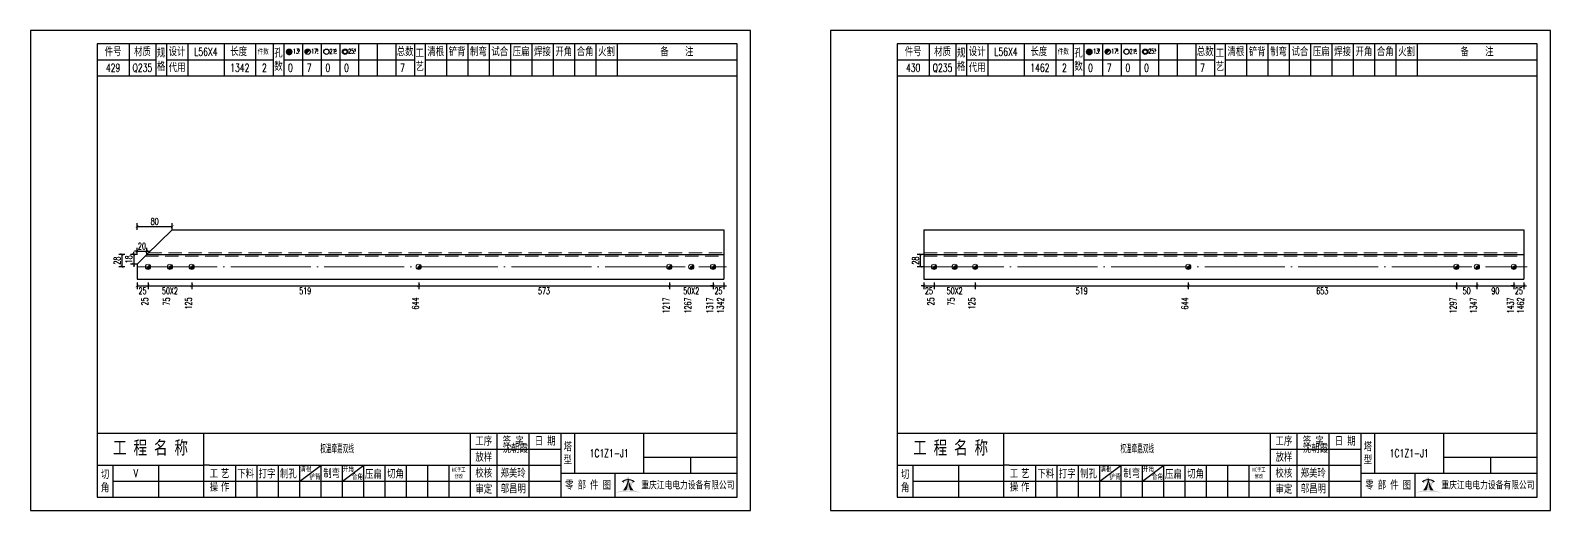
# Model space of a CAD drawing. Header units: millimetres. Extents: x -524 to 9570, y -2481 to 180.
# Drawn here: x 6300 to 6870, y -1800 to -1620 of the extents above; entities that cross this region are included whole.
import ezdxf
from ezdxf.enums import TextEntityAlignment as Align

# ---------------------------------------------------------------- set-up
doc = ezdxf.new("R2010")
doc.units = ezdxf.units.MM
doc.header["$LTSCALE"] = 20
doc.header["$PDMODE"] = 1
doc.linetypes.add('DASHDOT2X', pattern=[1.75, 1.5, -0.125, 0, -0.125])
doc.linetypes.add('HIDDEN', pattern=[0.375, 0.25, -0.125])
for name, color, linetype, lineweight in [('1', 7, 'Continuous', 25), ('11', 1, 'Continuous', 13), ('2', 1, 'HIDDEN', 13), ('5', 7, 'Continuous', 13), ('7', 3, 'DASHDOT2X', 13)]:
    doc.layers.add(name, color=color, linetype=linetype, lineweight=lineweight)
doc.styles.get("Standard").update_dxf_attribs({"font": 'simplex', "width": 0.7, "bigfont": 'gbhzfs.shx'})
doc.styles.add('SYMBOL_TXT', font='txt.shx', dxfattribs={"width": 0.6})
doc.styles.add('TITLE_TXT', font='simplex.shx', dxfattribs={"width": 0.75, "height": 2.5, "bigfont": 'gbhzfs.shx'})
doc.dimstyles.new('dimStyle4', dxfattribs={"dimtxt": 2.5, "dimasz": 1, "dimexe": 1.25, "dimexo": 0, "dimgap": 0.63, "dimtad": 2, "dimzin": 0, "dimdsep": 46, "dimtxsty": 'standard', "dimblk": 'ARCHTICK', "dimblk1": 'ARCHTICK', "dimblk2": 'ARCHTICK', "dimcen": 0.09, "dimadec": 0, "dimazin": 0, "dimtfac": 1, "dimtdec": 1, "dimtix": 1, "dimtmove": 2, "dimatfit": 3, "dimfxl": 0, "dimtolj": 1, "dimtzin": 0, "dimarcsym": 0})
doc.dimstyles.get("Standard").update_dxf_attribs({"dimtxt": 2.5, "dimasz": 1, "dimexe": 1.25, "dimexo": 0, "dimgap": 0.63, "dimtad": 1, "dimzin": 0, "dimdsep": 46, "dimtxsty": 'standard', "dimblk": 'ARCHTICK', "dimblk1": 'ARCHTICK', "dimblk2": 'ARCHTICK', "dimcen": 0.09, "dimadec": 0, "dimazin": 0, "dimtfac": 1, "dimtdec": 1, "dimtix": 1, "dimtmove": 2, "dimatfit": 3, "dimfxl": 0, "dimtolj": 1, "dimtzin": 0, "dimarcsym": 0})
pattern_1 = [(0, (-3, 0), (0, 0.0125), [])]

# ---------------------------------------------------------------- blocks, each defined once
blk = doc.blocks.new('M12_HOLE')
h = blk.add_hatch()
h.set_pattern_fill('LINE', scale=0.1, style=0)
h.set_pattern_definition(pattern_1)
h.paths.add_polyline_path([(-5, 0, 1), (-1, 0, 1)])
at = {"color": 7}
blk.add_circle((-3, 0), 2, dxfattribs=at)
at = {"color": 7, "attachment_point": 1, "style": 'SYMBOL_TXT'}
for s, insert, char_height, width in [('13\\f??|b0|i0|c0|p54;.', (-0.1170648347537053, 2.110404609075999), 3.5, 5.707453662650948), ('5', (3.739322910876695, 2.264550918150206), 1.8, 2.930899999712656)]:
    blk.add_mtext(s, dxfattribs=dict(at, insert=insert, char_height=char_height, width=width))
blk = doc.blocks.new('M16_HOLE')
h = blk.add_hatch()
h.set_pattern_fill('LINE', scale=0.1, style=0)
h.set_pattern_definition(pattern_1)
h.paths.add_polyline_path([(-1.585786437626905, 1.414213562373095, 0.668178637919299), (-5, 0, 0.198912367379658), (-4.414213562373095, -1.414213562373095)])
at = {"color": 7}
blk.add_circle((-3, 0), 2, dxfattribs=at)
at = {"color": 7, "attachment_point": 1, "style": 'SYMBOL_TXT'}
for s, insert, char_height, width in [('17.', (-0.443935574240129, 2.13042063441452), 3.5, 6.3164), ('5', (3.564570640825252, 2.25180437378188), 1.8, 1.822)]:
    blk.add_mtext(s, dxfattribs=dict(at, insert=insert, char_height=char_height, width=width))
blk = doc.blocks.new('M20_HOLE')
at = {"color": 7}
blk.add_circle((-3, 0), 2, dxfattribs=at)
at = {"color": 7, "attachment_point": 1, "style": 'SYMBOL_TXT'}
for s, insert, char_height, width in [('21.', (-0.6868754558352066, 2.009036737063269), 3.5, 6.0735), ('5', (3.321630759230175, 2.009036737063269), 1.8, 1.4576)]:
    blk.add_mtext(s, dxfattribs=dict(at, insert=insert, char_height=char_height, width=width))
blk = doc.blocks.new('M24_HOLE')
at = {"color": 7}
for radius in [2, 1.5]:
    blk.add_circle((-3, 0), radius, dxfattribs=at)
at = {"color": 7, "attachment_point": 1, "style": 'SYMBOL_TXT'}
for s, insert, char_height, width in [('25.', (-0.6868754558352066, 2.13042063441452), 3.5, 2.4294), ('5', (3.928980201610216, 2.25180437378188), 1.8, 1.9435)]:
    blk.add_mtext(s, dxfattribs=dict(at, insert=insert, char_height=char_height, width=width))
blk = doc.blocks.new('A$C1E394B87')
for p, q in [((270, 180), (0, 180)), ((0, 180), (0, 0)), ((270, 0), (270, 180)), ((0, 0), (270, 0))]:
    blk.add_line(p, q)
blk = doc.blocks.new('JgCard')
h = blk.add_hatch(color=256)
edge = h.paths.add_edge_path()
edge.add_arc((223.8016524729837, -21.84717885384339), 29.00860721842082, 79.81716678233735, 89.27812697573944)
edge.add_arc((224.5325955616654, -21.84717885384339), 29.00860721842082, 90.72187302426055, 100.1828332176626)
edge.add_arc((224.0279874541857, -3.830853464385541), 11.50536553551401, 89.30709440376557, 113.6959925615352, ccw=False)
edge.add_arc((224.3062605804644, -3.830853464385541), 11.50536553551401, 66.30400743846491, 90.69290559623443, ccw=False)
edge = h.paths.add_edge_path()
edge.add_arc((233.0302112674253, 13.18449056462987), 8.873034629199061, 191.5208225546964, 219.6965150385776)
edge.add_arc((215.3040367672247, 13.18449056462987), 8.873034629199061, 320.3034849614224, 348.4791774453036)
edge.add_arc((214.0326012329333, 11.43447699248611), 10.13453382683302, 338.1301204334909, 359.9154198731663)
edge.add_arc((234.3016468017167, 11.43447699248611), 10.13453382683302, 180.0845801266699, 201.8698795665091)
edge.add_line((225.937925765641, 10.90576856469295), (225.6552856147136, 10.35609493506945))
edge.add_arc((224.1679533083088, 7.853493107532699), 3.957321353349253, 91.41975307934291, 127.4827228769255)
edge.add_arc((215.3040367672247, 13.18449056462987), 8.873034629199061, 351.0860103832611, 357.2867084751834)
edge.add_line((222.396322269009, 10.90576856469295), (222.6789624199364, 10.35609493506945))
edge.add_line((222.6789624199364, 10.35609493506945), (221.7697188924139, 10.86032854938844))
edge.add_line((225.6552856147136, 10.35609493506945), (226.5654915637542, 10.86086227359522))
edge.add_arc((224.2330238305049, 7.883670059543192), 3.536460377387214, 93.80567765797379, 121.2894356209631)
edge.add_arc((224.1012242041452, 7.883670059543192), 3.536460377387214, 58.7105643790368, 86.1943223420262)
edge.add_arc((224.1679533083088, 7.853493107532699), 3.957321353349253, 52.53023982105776, 88.60436076552203)
edge.add_arc((233.0302112674253, 13.18449056462987), 8.873034629199061, 182.7132915248167, 188.9137221835162)
edge.add_line((224.1671240173246, 11.44943760304955), (224.1671240173246, 11.41951638194644))
blk.add_hatch(color=256).paths.add_polyline_path([(224.1671240173246, 11.41951638190653, 0.09534363958971465), (224.8964730213393, 7.65936347788454, -0.02857973389665951), (226.2029576453306, 7.517096850535836, -0.1235627947319866), (224.3359488967444, 11.41233217421416, -0.1204986991669159), (225.937925765641, 10.90576856469295), (225.6552856147136, 10.35609493506945), (226.5654915637542, 10.86086227359522, 0.5402417223769541), (226.575360567148, 10.99431825130466, 0.158715983985349), (224.2643381876442, 11.80964050730302, -0.02706108524003999), (224.1671240173246, 12.76445731824299, -0.02706225299216489), (224.0699034296731, 11.80959959181416, 0.1586661026302013), (221.7598355252794, 10.99377351487396, 0.5401762534625951), (221.7697205382283, 10.86032763670437, -5.881062471050359e-06), (221.7697188924139, 10.86032854938844), (222.6789624199364, 10.35609493506945), (222.396322269009, 10.90576856469295, -0.1204986991669226), (223.9982991379056, 11.41233217421416, -0.1235627947319868), (222.1312903893195, 7.517096850535836, -0.0285797338966575), (223.4377750133108, 7.65936347788454, 0.09534363958971454)])
for p, q in [((265, 175), (25, 175)), ((25, 175), (25, 5)), ((37, 175), (37, 163)), ((47, 175), (47, 163)), ((51, 175), (51, 163)), ((59, 175), (59, 163)), ((72.61005959575064, 175), (72.61005959575061, 163)), ((84.43573710762382, 175), (84.43573710762382, 163)), ((91, 175), (91, 163)), ((95, 175), (95, 163)), ((102, 175), (102, 163)), ((109, 175), (109, 163)), ((116, 175), (116, 163)), ((123, 175), (123, 163)), ((130, 175), (130, 163)), ((137, 175), (137, 163)), ((144, 175), (144, 163)), ((148, 175), (148, 163)), ((156, 175), (156, 163)), ((164, 175), (164, 163)), ((172, 175), (172, 163)), ((180, 175), (180, 163)), ((188, 175), (188, 163)), ((196, 175), (196, 163)), ((204, 175), (204, 163)), ((212, 175), (212, 163)), ((220, 175), (220, 163)), ((265, 5), (265, 175)), ((25, 169), (47, 169)), ((51, 168.9999999999999), (91, 168.9999999999999)), ((95, 168.9999999999999), (144, 168.9999999999999)), ((148, 169), (265, 169)), ((25, 163), (265, 163)), ((25, 29), (265, 29)), ((65, 17), (65, 29)), ((165, 5), (165, 29)), ((175, 5), (175, 29)), ((187, 5), (187, 29)), ((199, 5), (199, 29)), ((204, 29), (204, 14)), ((230, 14), (230, 29)), ((165, 23), (199, 23)), ((230, 20), (265, 20)), ((247.5, 20), (247.5, 14)), ((25, 17), (65, 17)), ((31, 5), (31, 17)), ((48, 17), (48, 5)), ((65, 5), (65, 17)), ((67, 17), (65, 17)), ((67, 17), (165, 17)), ((77, 5), (77, 17)), ((85, 5), (85, 17)), ((93, 5), (93, 17)), ((101, 5), (101, 17)), ((101, 11), (109, 17)), ((109, 5), (109, 17)), ((117, 5), (117, 17)), ((117, 11), (125, 17)), ((125, 5), (125, 17)), ((133, 5), (133, 17)), ((141, 5), (141, 17)), ((149, 5), (149, 17)), ((157, 5), (157, 17)), ((165, 17), (199, 17)), ((199, 14), (265, 14)), ((219.0802760739607, 14), (219.0802760739607, 5)), ((31, 11), (65, 11)), ((65, 11), (165, 11)), ((165, 11), (199, 11)), ((25, 5), (265, 5))]:
    blk.add_line(p, q)
blk.add_lwpolyline([(96.0334779468642, 171.9855941999696, -1), (98.0334779468642, 171.9855941999696, -1)], format="xyb", close=True)
for p in [(65.8050297978753, 166), (145, 96)]:
    blk.add_point(p)
blk.add_blockref('A$C1E394B87', (0, 0))
at = {"xscale": 0.5, "yscale": 0.5, "zscale": 0.5}
for name, p in [('M12_HOLE', (98.5334779468642, 171.9855941999696)), ('M16_HOLE', (105.5, 171.9999999999999)), ('M20_HOLE', (112.5, 171.9999999999999)), ('M24_HOLE', (119.5, 171.9999999999999))]:
    blk.add_blockref(name, p, dxfattribs=at)
at = {"attachment_point": 5, "style": 'TITLE_TXT'}
for s, insert, char_height, width in [('{\\fSimHei|b0|i0|c134|p2;件号}', (31, 172), 3, 15), ('{\\fSimHei|b0|i0|c134|p2;材质}', (42, 172), 3, 8), ('{\\fSimHei|b0|i0|c134|p2;规格}', (49, 169), 3, 4), ('{\\fSimHei|b0|i0|c134|p2;设计}', (55, 171.9999999999999), 3, 8.000000000000014), ('{\\fSimHei|b0|i0|c134|p2;长度}', (78.11684221050325, 172.0531705390044), 3, 8), ('{\\fSimHei|b0|i0|c134|p2;件数}', (87.3041250533895, 171.9999999999999), 2, 8.8244), ('{\\fSimHei|b0|i0|c134|p2;孔数}', (93, 169), 3, 4), ('{\\fSimHei|b0|i0|c134|p2;总数}', (140.5, 171.9999999999999), 3, 7), ('{\\fSimHei|b0|i0|c134|p2;工\\P艺}', (146, 169), 3, 4), ('{\\fSimHei|b0|i0|c134|p2;清根}', (152, 172), 3, 8), ('{\\fSimHei|b0|i0|c134|p2;铲背}', (160, 172), 3, 8), ('{\\fSimHei|b0|i0|c134|p2;制弯}', (168, 172), 3, 8.000000000000028), ('{\\fSimHei|b0|i0|c134|p2;试合}', (176, 172), 3, 8), ('{\\fSimHei|b0|i0|c134|p2;压扁}', (184, 172), 3, 8), ('{\\fSimHei|b0|i0|c134|p2;焊接}', (192, 172), 3, 8), ('{\\fSimHei|b0|i0|c134|p2;开角}', (200, 172), 3, 8.000000000000057), ('{\\fSimHei|b0|i0|c134|p2;合角}', (208, 172), 3, 8), ('{\\fSimHei|b0|i0|c134|p2;火割}', (216, 172), 3, 8), ('{\\fSimHei|b0|i0|c134|p2;备    注}', (242.3967818627186, 171.9765054582008), 3, 22), ('{\\fSimHei|b0|i0|c134|p2;代用}', (55, 166), 3, 8), ('{\\fSimHei|b0|i0|c134|p2;工 程 名 称}', (45.04268864723963, 23.33842704880232), 5, 47.33333333333334), ('{\\fSimHei|b0|i0|c134|p2;工序}', (170, 26), 3, 10), ('{\\fSimHei|b0|i0|c134|p2;签 字}', (181, 26), 3, 12), ('{\\fSimHei|b0|i0|c134|p2;^I沈朝霞}', (181.0520504248258, 23.27747906449889), 3, 12), ('{\\fSimHei|b0|i0|c134|p2;日 期}', (193, 26), 3, 12), ('{\\fSimHei|b0|i0|c134|p2;塔\\P型}', (201.5, 21.5), 3, 5.000000000000028), ('{\\fSimHei|b0|i0|c134|p2;放样}', (170, 20), 3, 10), ('{\\fSimHei|b0|i0|c134|p2;切\\P角}', (28, 11), 3, 6.000000000000004), ('{\\fSimHei|b0|i0|c134|p2;工\\P操}', (68.78408056366106, 11.29930144135182), 3, 6.000000000000004), ('{\\fSimHei|b0|i0|c134|p2;艺\\P作}', (73.01340619218274, 11.29930144135182), 3, 6.000000000000004), ('{\\fSimHei|b0|i0|c134|p2;下料}', (80.74376492044746, 13.75191016783555), 3, 8), ('{\\fSimHei|b0|i0|c134|p2;打字}', (88.74376492044746, 13.75191016783555), 3, 8), ('{\\fSimHei|b0|i0|c134|p2;制孔}', (96.74376492044746, 13.75191016783555), 3, 8.000000000000028), ('{\\fSimHei|b0|i0|c134|p2;清根}', (103.3080888185272, 15.56254542211099), 2, 8), ('{\\fSimHei|b0|i0|c134|p2;铲背}', (106.6982872637203, 12.58010217278223), 2, 8), ('{\\fSimHei|b0|i0|c134|p2;制弯}', (112.9524832210667, 13.86807755023182), 3, 8.000000000000028), ('{\\fSimHei|b0|i0|c134|p2;开角}', (119.2123351337376, 15.54156681030855), 2, 8.000000000000057), ('{\\fSimHei|b0|i0|c134|p2;合角}', (122.601153766583, 12.67610618408509), 2, 8), ('{\\fSimHei|b0|i0|c134|p2;压扁}', (128.5896913500159, 13.56672241423536), 3, 8), ('{\\fSimHei|b0|i0|c134|p2;切角}', (136.8970089545677, 13.6938446517654), 3, 8), ('{\\fSimHei|b0|i0|c134|p2;NC手工修改}', (160.6311373906198, 14.05820252967675), 1.5, 6.204069777279955), ('{\\fSimHei|b0|i0|c134|p2;校核}', (170, 14), 3, 10.00000000000003), ('{\\fSimHei|b0|i0|c134|p2;郑美玲}', (181, 14), 3, 12), ('{\\fSimHei|b0|i0|c134|p2;零 部 件 图}', (209.0827348158753, 9.5), 3, 30.76131175444226), ('{\\fSimHei|b0|i0|c134|p2;重庆江电电力设备有限公司}', (246.5086378857131, 9.475432444103376), 2.772000000000001, 63.29400000000002), ('{\\fSimHei|b0|i0|c134|p2;审定}', (170, 8), 3, 10), ('{\\fSimHei|b0|i0|c134|p2;邬昌明}', (181.0428184060297, 8.12303372435349), 3, 12)]:
    blk.add_mtext(s, dxfattribs=dict(at, insert=insert, char_height=char_height, width=width))
blk = doc.blocks.new('M16')
for p, q in [((-0.7071067811865476, -0.7071067811865476), (0.7071067811865475, 0.7071067811865475)), ((-0.4, 4.898425415289509e-17), (0.4, 0)), ((2.449212707644755e-17, 0.4), (0, -0.4))]:
    blk.add_line(p, q)
blk.add_circle((0, 0), 1)
for centre, radius, end in [((0, 0), 0.8, 45.00000000000001), ((0, 0), 0.6, 45.00000000000001), ((0, 0), 0.4, 45.00000000000001), ((-5.551115123125783e-17, -5.551115123125783e-17), 0.2, 45)]:
    blk.add_arc(centre, radius, 225, end)
blk = doc.blocks.new('_ArchTick')
at = {"color": 0, "linetype": 'ByBlock', "const_width": 0.15}
blk.add_lwpolyline([(-0.5, -0.5), (0.5, 0.5)], dxfattribs=at)
blk = doc.blocks.new('*D1296')
at = {"layer": '11', "color": 0, "lineweight": -2}
for p, q in [((6340.000049719281, -1714.500010983899), (6340.000049719281, -1717.000010983899)), ((6344.099785136503, -1714.500010983899), (6344.099785136503, -1717.000010983899)), ((6340.000049719281, -1715.750010983899), (6344.099785136503, -1715.750010983899))]:
    blk.add_line(p, q, dxfattribs=at)
at = {"layer": 'Defpoints', "color": 0}
for p in [(6340.000049719281, -1714.500010983899), (6344.099785136503, -1714.500010983899), (6344.099785136503, -1715.750010983899)]:
    blk.add_point(p, dxfattribs=at)
at = {"layer": '11', "color": 0, "lineweight": -2, "rotation": 180}
blk.add_blockref('_ArchTick', (6340.000049719281, -1715.750010983899), dxfattribs=at)
at = {"layer": '11', "color": 0, "lineweight": -2}
blk.add_blockref('_ArchTick', (6344.099785136503, -1715.750010983899), dxfattribs=at)
at = {"layer": '11', "color": 0, "insert": (6342.049917427892, -1717.630010983899), "char_height": 2.5, "attachment_point": 5}
blk.add_mtext('\\A1;25', dxfattribs=at)
blk = doc.blocks.new('*D1297')
at = {"layer": '11', "color": 0, "lineweight": -2}
for p, q in [((6344.099785136503, -1714.500010983899), (6344.099785136503, -1717.000010983899)), ((6360.498726805385, -1714.500010983899), (6360.498726805385, -1717.000010983899)), ((6344.099785136503, -1715.750010983899), (6360.498726805385, -1715.750010983899))]:
    blk.add_line(p, q, dxfattribs=at)
at = {"layer": 'Defpoints', "color": 0}
for p in [(6344.099785136503, -1714.500010983899), (6360.498726805385, -1714.500010983899), (6360.498726805385, -1715.750010983899)]:
    blk.add_point(p, dxfattribs=at)
at = {"layer": '11', "color": 0, "lineweight": -2, "rotation": 180}
blk.add_blockref('_ArchTick', (6344.099785136503, -1715.750010983899), dxfattribs=at)
at = {"layer": '11', "color": 0, "lineweight": -2}
blk.add_blockref('_ArchTick', (6360.498726805385, -1715.750010983899), dxfattribs=at)
at = {"layer": '11', "color": 0, "insert": (6352.299255970944, -1717.630010983899), "char_height": 2.5, "attachment_point": 5}
blk.add_mtext('\\A1;50X2', dxfattribs=at)
blk = doc.blocks.new('*D1298')
at = {"layer": '11', "color": 0, "lineweight": -2}
for p, q in [((6360.498726805385, -1714.500010983899), (6360.498726805385, -1717.000010983899)), ((6445.609234066887, -1714.500010983899), (6445.609234066887, -1717.000010983899)), ((6360.498726805385, -1715.750010983899), (6445.609234066887, -1715.750010983899))]:
    blk.add_line(p, q, dxfattribs=at)
at = {"layer": 'Defpoints', "color": 0}
for p in [(6360.498726805385, -1714.500010983899), (6445.609234066887, -1714.500010983899), (6445.609234066887, -1715.750010983899)]:
    blk.add_point(p, dxfattribs=at)
at = {"layer": '11', "color": 0, "lineweight": -2, "rotation": 180}
blk.add_blockref('_ArchTick', (6360.498726805385, -1715.750010983899), dxfattribs=at)
at = {"layer": '11', "color": 0, "lineweight": -2}
blk.add_blockref('_ArchTick', (6445.609234066887, -1715.750010983899), dxfattribs=at)
at = {"layer": '11', "color": 0, "insert": (6403.053980436136, -1717.630010983899), "char_height": 2.5, "attachment_point": 5}
blk.add_mtext('\\A1;519', dxfattribs=at)
blk = doc.blocks.new('*D1299')
at = {"layer": '11', "color": 0, "lineweight": -2}
for p, q in [((6445.609234066887, -1714.500010983899), (6445.609234066887, -1717.000010983899)), ((6539.575169829586, -1714.500010983899), (6539.575169829586, -1717.000010983899)), ((6445.609234066887, -1715.750010983899), (6539.575169829586, -1715.750010983899))]:
    blk.add_line(p, q, dxfattribs=at)
at = {"layer": 'Defpoints', "color": 0}
for p in [(6445.609234066887, -1714.500010983899), (6539.575169829586, -1714.500010983899), (6539.575169829586, -1715.750010983899)]:
    blk.add_point(p, dxfattribs=at)
at = {"layer": '11', "color": 0, "lineweight": -2, "rotation": 180}
blk.add_blockref('_ArchTick', (6445.609234066887, -1715.750010983899), dxfattribs=at)
at = {"layer": '11', "color": 0, "lineweight": -2}
blk.add_blockref('_ArchTick', (6539.575169829586, -1715.750010983899), dxfattribs=at)
at = {"layer": '11', "color": 0, "insert": (6492.592201948237, -1717.630010983899), "char_height": 2.5, "attachment_point": 5}
blk.add_mtext('\\A1;573', dxfattribs=at)
blk = doc.blocks.new('*D1300')
at = {"layer": '11', "color": 0, "lineweight": -2}
for p, q in [((6539.575169829586, -1714.500010983899), (6539.575169829586, -1717.000010983899)), ((6555.974111498468, -1714.500010983899), (6555.974111498468, -1717.000010983899)), ((6539.575169829586, -1715.750010983899), (6555.974111498468, -1715.750010983899))]:
    blk.add_line(p, q, dxfattribs=at)
at = {"layer": 'Defpoints', "color": 0}
for p in [(6539.575169829586, -1714.500010983899), (6555.974111498468, -1714.500010983899), (6555.974111498468, -1715.750010983899)]:
    blk.add_point(p, dxfattribs=at)
at = {"layer": '11', "color": 0, "lineweight": -2, "rotation": 180}
blk.add_blockref('_ArchTick', (6539.575169829586, -1715.750010983899), dxfattribs=at)
at = {"layer": '11', "color": 0, "lineweight": -2}
blk.add_blockref('_ArchTick', (6555.974111498468, -1715.750010983899), dxfattribs=at)
at = {"layer": '11', "color": 0, "insert": (6547.774640664027, -1717.630010983899), "char_height": 2.5, "attachment_point": 5}
blk.add_mtext('\\A1;50X2', dxfattribs=at)
blk = doc.blocks.new('*D1301')
at = {"layer": '11', "color": 0, "lineweight": -2}
for p, q in [((6555.974111498468, -1714.500010983899), (6555.974111498468, -1717.000010983899)), ((6560.000049719281, -1714.500010983899), (6560.000049719281, -1717.000010983899)), ((6555.974111498468, -1715.750010983899), (6554.974111498468, -1715.750010983899)), ((6555.974111498468, -1715.750010983899), (6560.000049719281, -1715.750010983899)), ((6560.000049719281, -1715.750010983899), (6561.000049719281, -1715.750010983899))]:
    blk.add_line(p, q, dxfattribs=at)
at = {"layer": 'Defpoints', "color": 0}
for p in [(6555.974111498468, -1714.500010983899), (6560.000049719281, -1714.500010983899), (6560.000049719281, -1715.750010983899)]:
    blk.add_point(p, dxfattribs=at)
at = {"layer": '11', "color": 0, "lineweight": -2}
blk.add_blockref('_ArchTick', (6555.974111498468, -1715.750010983899), dxfattribs=at)
at = {"layer": '11', "color": 0, "lineweight": -2, "rotation": 180}
blk.add_blockref('_ArchTick', (6560.000049719281, -1715.750010983899), dxfattribs=at)
at = {"layer": '11', "color": 0, "insert": (6557.987080608875, -1717.630010983899), "char_height": 2.5, "attachment_point": 5}
blk.add_mtext('\\A1;25', dxfattribs=at)
blk = doc.blocks.new('*D1303')
at = {"layer": '11', "color": 0, "lineweight": -2}
for p, q in [((6340.000049719281, -1702.750010983899), (6339.000049719281, -1702.750010983899)), ((6340.000049719281, -1704.000010983899), (6340.000049719281, -1701.500010983899)), ((6340.000049719281, -1702.750010983899), (6343.633978290709, -1702.750010983899)), ((6343.633978290709, -1704.000010983899), (6343.633978290709, -1701.500010983899)), ((6343.633978290709, -1702.750010983899), (6344.633978290709, -1702.750010983899))]:
    blk.add_line(p, q, dxfattribs=at)
at = {"layer": 'Defpoints', "color": 0}
for p in [(6340.000049719281, -1704.000010983899), (6343.633978290709, -1702.750010983899), (6343.633978290709, -1704.000010983899)]:
    blk.add_point(p, dxfattribs=at)
at = {"layer": '11', "color": 0, "lineweight": -2}
blk.add_blockref('_ArchTick', (6340.000049719281, -1702.750010983899), dxfattribs=at)
at = {"layer": '11', "color": 0, "lineweight": -2, "rotation": 180}
blk.add_blockref('_ArchTick', (6343.633978290709, -1702.750010983899), dxfattribs=at)
at = {"layer": '11', "color": 0, "insert": (6341.817014004995, -1700.870010983899), "char_height": 2.5, "attachment_point": 5}
blk.add_mtext('\\A1;20', dxfattribs=at)
blk = doc.blocks.new('*D1304')
at = {"layer": '11', "color": 0, "lineweight": -2}
for p, q in [((6340.000049719281, -1704.000010983899), (6337.500049719281, -1704.000010983899)), ((6338.750049719281, -1704.000010983899), (6338.750049719281, -1703.000010983899)), ((6338.750049719281, -1704.000010983899), (6338.750049719281, -1707.633939555328)), ((6340.000049719281, -1707.633939555328), (6337.500049719281, -1707.633939555328)), ((6338.750049719281, -1707.633939555328), (6338.750049719281, -1708.633939555328))]:
    blk.add_line(p, q, dxfattribs=at)
at = {"layer": 'Defpoints', "color": 0}
for p in [(6340.000049719281, -1704.000010983899), (6338.750049719281, -1707.633939555328), (6340.000049719281, -1707.633939555328)]:
    blk.add_point(p, dxfattribs=at)
at = {"layer": '11', "color": 0, "lineweight": -2}
for p, rotation in [((6338.750049719281, -1704.000010983899), 270), ((6338.750049719281, -1707.633939555328), 90)]:
    blk.add_blockref('_ArchTick', p, dxfattribs=dict(at, rotation=rotation))
at = {"layer": '11', "color": 0, "insert": (6336.870049719281, -1705.816975269612), "char_height": 2.5, "attachment_point": 5, "rotation": 90}
blk.add_mtext('\\A1;18', dxfattribs=at)
blk = doc.blocks.new('*D1306')
at = {"layer": '11', "color": 0, "lineweight": -2}
for p, q in [((6635.000049719281, -1714.500010983899), (6635.000049719281, -1717.000010983899)), ((6638.848703577154, -1714.500010983899), (6638.848703577154, -1717.000010983899)), ((6635.000049719281, -1715.750010983899), (6634.000049719281, -1715.750010983899)), ((6635.000049719281, -1715.750010983899), (6638.848703577154, -1715.750010983899)), ((6638.848703577154, -1715.750010983899), (6639.848703577154, -1715.750010983899))]:
    blk.add_line(p, q, dxfattribs=at)
at = {"layer": 'Defpoints', "color": 0}
for p in [(6635.000049719281, -1714.500010983899), (6638.848703577154, -1714.500010983899), (6638.848703577154, -1715.750010983899)]:
    blk.add_point(p, dxfattribs=at)
at = {"layer": '11', "color": 0, "lineweight": -2}
blk.add_blockref('_ArchTick', (6635.000049719281, -1715.750010983899), dxfattribs=at)
at = {"layer": '11', "color": 0, "lineweight": -2, "rotation": 180}
blk.add_blockref('_ArchTick', (6638.848703577154, -1715.750010983899), dxfattribs=at)
at = {"layer": '11', "color": 0, "insert": (6636.924376648218, -1717.630010983899), "char_height": 2.5, "attachment_point": 5}
blk.add_mtext('\\A1;25', dxfattribs=at)
blk = doc.blocks.new('*D1307')
at = {"layer": '11', "color": 0, "lineweight": -2}
for p, q in [((6638.848703577154, -1714.500010983899), (6638.848703577154, -1717.000010983899)), ((6654.243319008641, -1714.500010983899), (6654.243319008641, -1717.000010983899)), ((6638.848703577154, -1715.750010983899), (6654.243319008641, -1715.750010983899))]:
    blk.add_line(p, q, dxfattribs=at)
at = {"layer": 'Defpoints', "color": 0}
for p in [(6638.848703577154, -1714.500010983899), (6654.243319008641, -1714.500010983899), (6654.243319008641, -1715.750010983899)]:
    blk.add_point(p, dxfattribs=at)
at = {"layer": '11', "color": 0, "lineweight": -2, "rotation": 180}
blk.add_blockref('_ArchTick', (6638.848703577154, -1715.750010983899), dxfattribs=at)
at = {"layer": '11', "color": 0, "lineweight": -2}
blk.add_blockref('_ArchTick', (6654.243319008641, -1715.750010983899), dxfattribs=at)
at = {"layer": '11', "color": 0, "insert": (6646.546011292898, -1717.630010983899), "char_height": 2.5, "attachment_point": 5}
blk.add_mtext('\\A1;50X2', dxfattribs=at)
blk = doc.blocks.new('*D1308')
at = {"layer": '11', "color": 0, "lineweight": -2}
for p, q in [((6654.243319008641, -1714.500010983899), (6654.243319008641, -1717.000010983899)), ((6734.141373098071, -1714.500010983899), (6734.141373098071, -1717.000010983899)), ((6654.243319008641, -1715.750010983899), (6734.141373098071, -1715.750010983899))]:
    blk.add_line(p, q, dxfattribs=at)
at = {"layer": 'Defpoints', "color": 0}
for p in [(6654.243319008641, -1714.500010983899), (6734.141373098071, -1714.500010983899), (6734.141373098071, -1715.750010983899)]:
    blk.add_point(p, dxfattribs=at)
at = {"layer": '11', "color": 0, "lineweight": -2, "rotation": 180}
blk.add_blockref('_ArchTick', (6654.243319008641, -1715.750010983899), dxfattribs=at)
at = {"layer": '11', "color": 0, "lineweight": -2}
blk.add_blockref('_ArchTick', (6734.141373098071, -1715.750010983899), dxfattribs=at)
at = {"layer": '11', "color": 0, "insert": (6694.192346053356, -1717.630010983899), "char_height": 2.5, "attachment_point": 5}
blk.add_mtext('\\A1;519', dxfattribs=at)
blk = doc.blocks.new('*D1309')
at = {"layer": '11', "color": 0, "lineweight": -2}
for p, q in [((6734.141373098071, -1714.500010983899), (6734.141373098071, -1717.000010983899)), ((6834.668211865694, -1714.500010983899), (6834.668211865694, -1717.000010983899)), ((6734.141373098071, -1715.750010983899), (6834.668211865694, -1715.750010983899))]:
    blk.add_line(p, q, dxfattribs=at)
at = {"layer": 'Defpoints', "color": 0}
for p in [(6734.141373098071, -1714.500010983899), (6834.668211865694, -1714.500010983899), (6834.668211865694, -1715.750010983899)]:
    blk.add_point(p, dxfattribs=at)
at = {"layer": '11', "color": 0, "lineweight": -2, "rotation": 180}
blk.add_blockref('_ArchTick', (6734.141373098071, -1715.750010983899), dxfattribs=at)
at = {"layer": '11', "color": 0, "lineweight": -2}
blk.add_blockref('_ArchTick', (6834.668211865694, -1715.750010983899), dxfattribs=at)
at = {"layer": '11', "color": 0, "insert": (6784.404792481882, -1717.630010983899), "char_height": 2.5, "attachment_point": 5}
blk.add_mtext('\\A1;653', dxfattribs=at)
blk = doc.blocks.new('*D1310')
at = {"layer": '11', "color": 0, "lineweight": -2}
for p, q in [((6834.668211865694, -1714.500010983899), (6834.668211865694, -1717.000010983899)), ((6842.365519581439, -1714.500010983899), (6842.365519581439, -1717.000010983899)), ((6834.668211865694, -1715.750010983899), (6842.365519581439, -1715.750010983899))]:
    blk.add_line(p, q, dxfattribs=at)
at = {"layer": 'Defpoints', "color": 0}
for p in [(6834.668211865694, -1714.500010983899), (6842.365519581439, -1714.500010983899), (6842.365519581439, -1715.750010983899)]:
    blk.add_point(p, dxfattribs=at)
at = {"layer": '11', "color": 0, "lineweight": -2, "rotation": 180}
blk.add_blockref('_ArchTick', (6834.668211865694, -1715.750010983899), dxfattribs=at)
at = {"layer": '11', "color": 0, "lineweight": -2}
blk.add_blockref('_ArchTick', (6842.365519581439, -1715.750010983899), dxfattribs=at)
at = {"layer": '11', "color": 0, "insert": (6838.516865723566, -1717.630010983899), "char_height": 2.5, "attachment_point": 5}
blk.add_mtext('\\A1;50', dxfattribs=at)
blk = doc.blocks.new('*D1311')
at = {"layer": '11', "color": 0, "lineweight": -2}
for p, q in [((6842.365519581439, -1714.500010983899), (6842.365519581439, -1717.000010983899)), ((6856.220673469779, -1714.500010983899), (6856.220673469779, -1717.000010983899)), ((6842.365519581439, -1715.750010983899), (6856.220673469779, -1715.750010983899))]:
    blk.add_line(p, q, dxfattribs=at)
at = {"layer": 'Defpoints', "color": 0}
for p in [(6842.365519581439, -1714.500010983899), (6856.220673469779, -1714.500010983899), (6856.220673469779, -1715.750010983899)]:
    blk.add_point(p, dxfattribs=at)
at = {"layer": '11', "color": 0, "lineweight": -2, "rotation": 180}
blk.add_blockref('_ArchTick', (6842.365519581439, -1715.750010983899), dxfattribs=at)
at = {"layer": '11', "color": 0, "lineweight": -2}
blk.add_blockref('_ArchTick', (6856.220673469779, -1715.750010983899), dxfattribs=at)
at = {"layer": '11', "color": 0, "insert": (6849.293096525609, -1717.630010983899), "char_height": 2.5, "attachment_point": 5}
blk.add_mtext('\\A1;90', dxfattribs=at)
blk = doc.blocks.new('*D1312')
at = {"layer": '11', "color": 0, "lineweight": -2}
for p, q in [((6856.220673469779, -1714.500010983899), (6856.220673469779, -1717.000010983899)), ((6860.000049719281, -1714.500010983899), (6860.000049719281, -1717.000010983899)), ((6856.220673469779, -1715.750010983899), (6855.220673469779, -1715.750010983899)), ((6856.220673469779, -1715.750010983899), (6860.000049719281, -1715.750010983899)), ((6860.000049719281, -1715.750010983899), (6861.000049719281, -1715.750010983899))]:
    blk.add_line(p, q, dxfattribs=at)
at = {"layer": 'Defpoints', "color": 0}
for p in [(6856.220673469779, -1714.500010983899), (6860.000049719281, -1714.500010983899), (6860.000049719281, -1715.750010983899)]:
    blk.add_point(p, dxfattribs=at)
at = {"layer": '11', "color": 0, "lineweight": -2}
blk.add_blockref('_ArchTick', (6856.220673469779, -1715.750010983899), dxfattribs=at)
at = {"layer": '11', "color": 0, "lineweight": -2, "rotation": 180}
blk.add_blockref('_ArchTick', (6860.000049719281, -1715.750010983899), dxfattribs=at)
at = {"layer": '11', "color": 0, "insert": (6858.11036159453, -1717.630010983899), "char_height": 2.5, "attachment_point": 5}
blk.add_mtext('\\A1;25', dxfattribs=at)

msp = doc.modelspace()

# ---------------------------------------------------------------- linework, layer by layer
at = {"layer": '1'}
for p, q in [((6353.214335433568, -1694.750010983899), (6343.633978290709, -1704.000010983899)), ((6353.214335433568, -1694.750010983899), (6560.000049719281, -1694.750010983899)), ((6560.000049719281, -1694.750010983899), (6560.000049719281, -1713.250010983899)), ((6635.000049719281, -1694.750010983899), (6635.000049719281, -1713.250010983899)), ((6635.000049719281, -1694.750010983899), (6860.000049719281, -1694.750010983899)), ((6860.000049719281, -1694.750010983899), (6860.000049719281, -1713.250010983899)), ((6343.633978290709, -1704.000010983899), (6340.000049719281, -1707.633939555328)), ((6343.633978290709, -1704.000010983899), (6560.000049719281, -1704.000010983899)), ((6635.000049719281, -1704.000010983899), (6860.000049719281, -1704.000010983899)), ((6340.000049719281, -1707.633939555328), (6340.000049719281, -1713.250010983899)), ((6340.000049719281, -1713.250010983899), (6560.000049719281, -1713.250010983899)), ((6635.000049719281, -1713.250010983899), (6860.000049719281, -1713.250010983899))]:
    msp.add_line(p, q, dxfattribs=at)
at = {"layer": '2'}
for p, q in [((6344.318289515199, -1703.339296698185), (6560.000049719281, -1703.339296698185)), ((6635.000049719281, -1703.339296698185), (6860.000049719281, -1703.339296698185)), ((6342.973264004995, -1704.660725269613), (6560.000049719281, -1704.660725269613)), ((6635.000049719281, -1704.660725269613), (6860.000049719281, -1704.660725269613))]:
    msp.add_line(p, q, dxfattribs=at)
at = {"layer": '7'}
for p, q in [((6340.000049719281, -1708.625010983899), (6560.974111498468, -1708.625010983899)), ((6635.000049719281, -1708.625010983899), (6861.220673469779, -1708.625010983899))]:
    msp.add_line(p, q, dxfattribs=at)

# ---------------------------------------------------------------- block references
at = {"layer": '1'}
for p in [(6300.000049719281, -1800.000010983899), (6600.000049719281, -1800.000010983899)]:
    msp.add_blockref('JgCard', p, dxfattribs=at)
at = {"layer": '5'}
for p in [(6344.099785136503, -1708.625010983899), (6352.299255970942, -1708.625010983899), (6360.498726805385, -1708.625010983899), (6445.609234066887, -1708.625010983899), (6539.575169829586, -1708.625010983899), (6547.774640664025, -1708.625010983899), (6555.974111498468, -1708.625010983899), (6638.848703577154, -1708.625010983899), (6646.546011292899, -1708.625010983899), (6654.243319008641, -1708.625010983899), (6734.141373098071, -1708.625010983899), (6834.668211865694, -1708.625010983899), (6842.365519581439, -1708.625010983899), (6856.220673469779, -1708.625010983899)]:
    msp.add_blockref('M16', p, dxfattribs=at)

# ---------------------------------------------------------------- texts
at = {"layer": '1', "width": 0.7}
for s, p in [('L56X4', (6365.805079517158, -1628.000010983899)), ('L56X4', (6665.805079517158, -1628.000010983899)), ('429', (6331.000049719281, -1634.000010983899)), ('Q235', (6342.000049719281, -1634.000010983899)), ('1342', (6378.522948070968, -1634.000010983899)), ('2', (6387.717918273094, -1634.000010983899)), ('0', (6397.500049719281, -1634.000010983899)), ('7', (6404.500049719281, -1634.000010983899)), ('0', (6411.500049719281, -1634.000010983899)), ('0', (6418.500049719281, -1634.000010983899)), ('7', (6439.500049719281, -1634.000010983899)), ('430', (6631.000049719281, -1634.000010983899)), ('Q235', (6642.000049719281, -1634.000010983899)), ('1462', (6678.522948070968, -1634.000010983899)), ('2', (6687.717918273094, -1634.000010983899)), ('0', (6697.500049719281, -1634.000010983899)), ('7', (6704.500049719281, -1634.000010983899)), ('0', (6711.500049719281, -1634.000010983899)), ('0', (6718.500049719281, -1634.000010983899)), ('7', (6739.500049719281, -1634.000010983899)), ('权温牵嘉双线', (6415.000049719281, -1777.000010983899)), ('1C1Z1-J1', (6517.000049719281, -1778.500010983899)), ('权温牵嘉双线', (6715.000049719281, -1777.000010983899)), ('1C1Z1-J1', (6817.000049719281, -1778.500010983899)), ('V', (6339.500049719281, -1786.000010983899))]:
    msp.add_text(s, height=3, dxfattribs=at).set_placement(p, align=Align.MIDDLE_CENTER)
for s, p in [('25', (6344.099785136503, -1720.125010983899)), ('75', (6352.299255970942, -1720.125010983899)), ('125', (6360.498726805385, -1720.125010983899)), ('644', (6445.609234066887, -1720.125010983899)), ('1217', (6539.575169829586, -1720.125010983899)), ('1267', (6547.774640664025, -1720.125010983899)), ('1317', (6555.974111498468, -1720.125010983899)), ('1342', (6560.000049719281, -1720.125010983899)), ('25', (6638.848703577154, -1720.125010983899)), ('75', (6646.546011292899, -1720.125010983899)), ('125', (6654.243319008641, -1720.125010983899)), ('644', (6734.141373098071, -1720.125010983899)), ('1297', (6834.668211865694, -1720.125010983899)), ('1347', (6842.365519581439, -1720.125010983899)), ('1437', (6856.220673469779, -1720.125010983899)), ('1462', (6860.000049719281, -1720.125010983899))]:
    msp.add_text(s, height=2.5, rotation=90, dxfattribs=at).set_placement(p, align=Align.RIGHT)

# ---------------------------------------------------------------- dimensions: what is measured, and where the dimension line sits
at = {"layer": '1'}
for base, p1, p2 in [((6334.375049719281, -1704.000010983899), (6335.375049719281, -1708.625010983899), (6335.375049719281, -1704.000010983899)), ((6633.750049719281, -1704.000010983899), (6634.750049719281, -1708.625010983899), (6634.750049719281, -1704.000010983899))]:
    msp.add_linear_dim(base=base, p1=p1, p2=p2, angle=90, text='28', dimstyle='standard', override={"dimtxt": 2.5}, dxfattribs=at).render()
at = {"layer": '11'}
msp.add_linear_dim(base=(6353.214335433568, -1693.500010983899), p1=(6340.000049719281, -1694.750010983899), p2=(6353.214335433568, -1694.750010983899), text='80', dimstyle='standard', override={"dimtxt": 2.5}, dxfattribs=at).render()
dim = msp.add_linear_dim(base=(6338.750049719281, -1707.633939555328), p1=(6340.000049719281, -1704.000010983899), p2=(6340.000049719281, -1707.633939555328), angle=90, text='18', dimstyle='standard', override={"dimtxt": 2.5}, dxfattribs=at)
dim.commit()
dim.dimension.update_dxf_attribs({"geometry": '*D1304', "text_midpoint": (6336.870049719281, -1705.816975269612)})
for base, p1, p2, text, dimstyle, picture, middle in [((6343.633978290709, -1702.750010983899), (6340.000049719281, -1704.000010983899), (6343.633978290709, -1704.000010983899), '20', 'standard', '*D1303', (6341.817014004995, -1700.870010983899)), ((6344.099785136503, -1715.750010983899), (6340.000049719281, -1714.500010983899), (6344.099785136503, -1714.500010983899), '25', 'dimStyle4', '*D1296', (6342.049917427892, -1717.630010983899)), ((6360.498726805385, -1715.750010983899), (6344.099785136503, -1714.500010983899), (6360.498726805385, -1714.500010983899), '50X2', 'dimStyle4', '*D1297', (6352.299255970944, -1717.630010983899)), ((6445.609234066887, -1715.750010983899), (6360.498726805385, -1714.500010983899), (6445.609234066887, -1714.500010983899), '519', 'dimStyle4', '*D1298', (6403.053980436136, -1717.630010983899)), ((6539.575169829586, -1715.750010983899), (6445.609234066887, -1714.500010983899), (6539.575169829586, -1714.500010983899), '573', 'dimStyle4', '*D1299', (6492.592201948237, -1717.630010983899)), ((6555.974111498468, -1715.750010983899), (6539.575169829586, -1714.500010983899), (6555.974111498468, -1714.500010983899), '50X2', 'dimStyle4', '*D1300', (6547.774640664027, -1717.630010983899)), ((6560.000049719281, -1715.750010983899), (6555.974111498468, -1714.500010983899), (6560.000049719281, -1714.500010983899), '25', 'dimStyle4', '*D1301', (6557.987080608875, -1717.630010983899)), ((6638.848703577154, -1715.750010983899), (6635.000049719281, -1714.500010983899), (6638.848703577154, -1714.500010983899), '25', 'dimStyle4', '*D1306', (6636.924376648218, -1717.630010983899)), ((6654.243319008641, -1715.750010983899), (6638.848703577154, -1714.500010983899), (6654.243319008641, -1714.500010983899), '50X2', 'dimStyle4', '*D1307', (6646.546011292898, -1717.630010983899)), ((6734.141373098071, -1715.750010983899), (6654.243319008641, -1714.500010983899), (6734.141373098071, -1714.500010983899), '519', 'dimStyle4', '*D1308', (6694.192346053356, -1717.630010983899)), ((6834.668211865694, -1715.750010983899), (6734.141373098071, -1714.500010983899), (6834.668211865694, -1714.500010983899), '653', 'dimStyle4', '*D1309', (6784.404792481882, -1717.630010983899)), ((6842.365519581439, -1715.750010983899), (6834.668211865694, -1714.500010983899), (6842.365519581439, -1714.500010983899), '50', 'dimStyle4', '*D1310', (6838.516865723566, -1717.630010983899)), ((6856.220673469779, -1715.750010983899), (6842.365519581439, -1714.500010983899), (6856.220673469779, -1714.500010983899), '90', 'dimStyle4', '*D1311', (6849.293096525609, -1717.630010983899)), ((6860.000049719281, -1715.750010983899), (6856.220673469779, -1714.500010983899), (6860.000049719281, -1714.500010983899), '25', 'dimStyle4', '*D1312', (6858.11036159453, -1717.630010983899))]:
    dim = msp.add_linear_dim(base=base, p1=p1, p2=p2, text=text, dimstyle=dimstyle, override={"dimtxt": 2.5}, dxfattribs=at)
    dim.commit()
    dim.dimension.update_dxf_attribs({"geometry": picture, "text_midpoint": middle})

doc.saveas('drawing.dxf')
